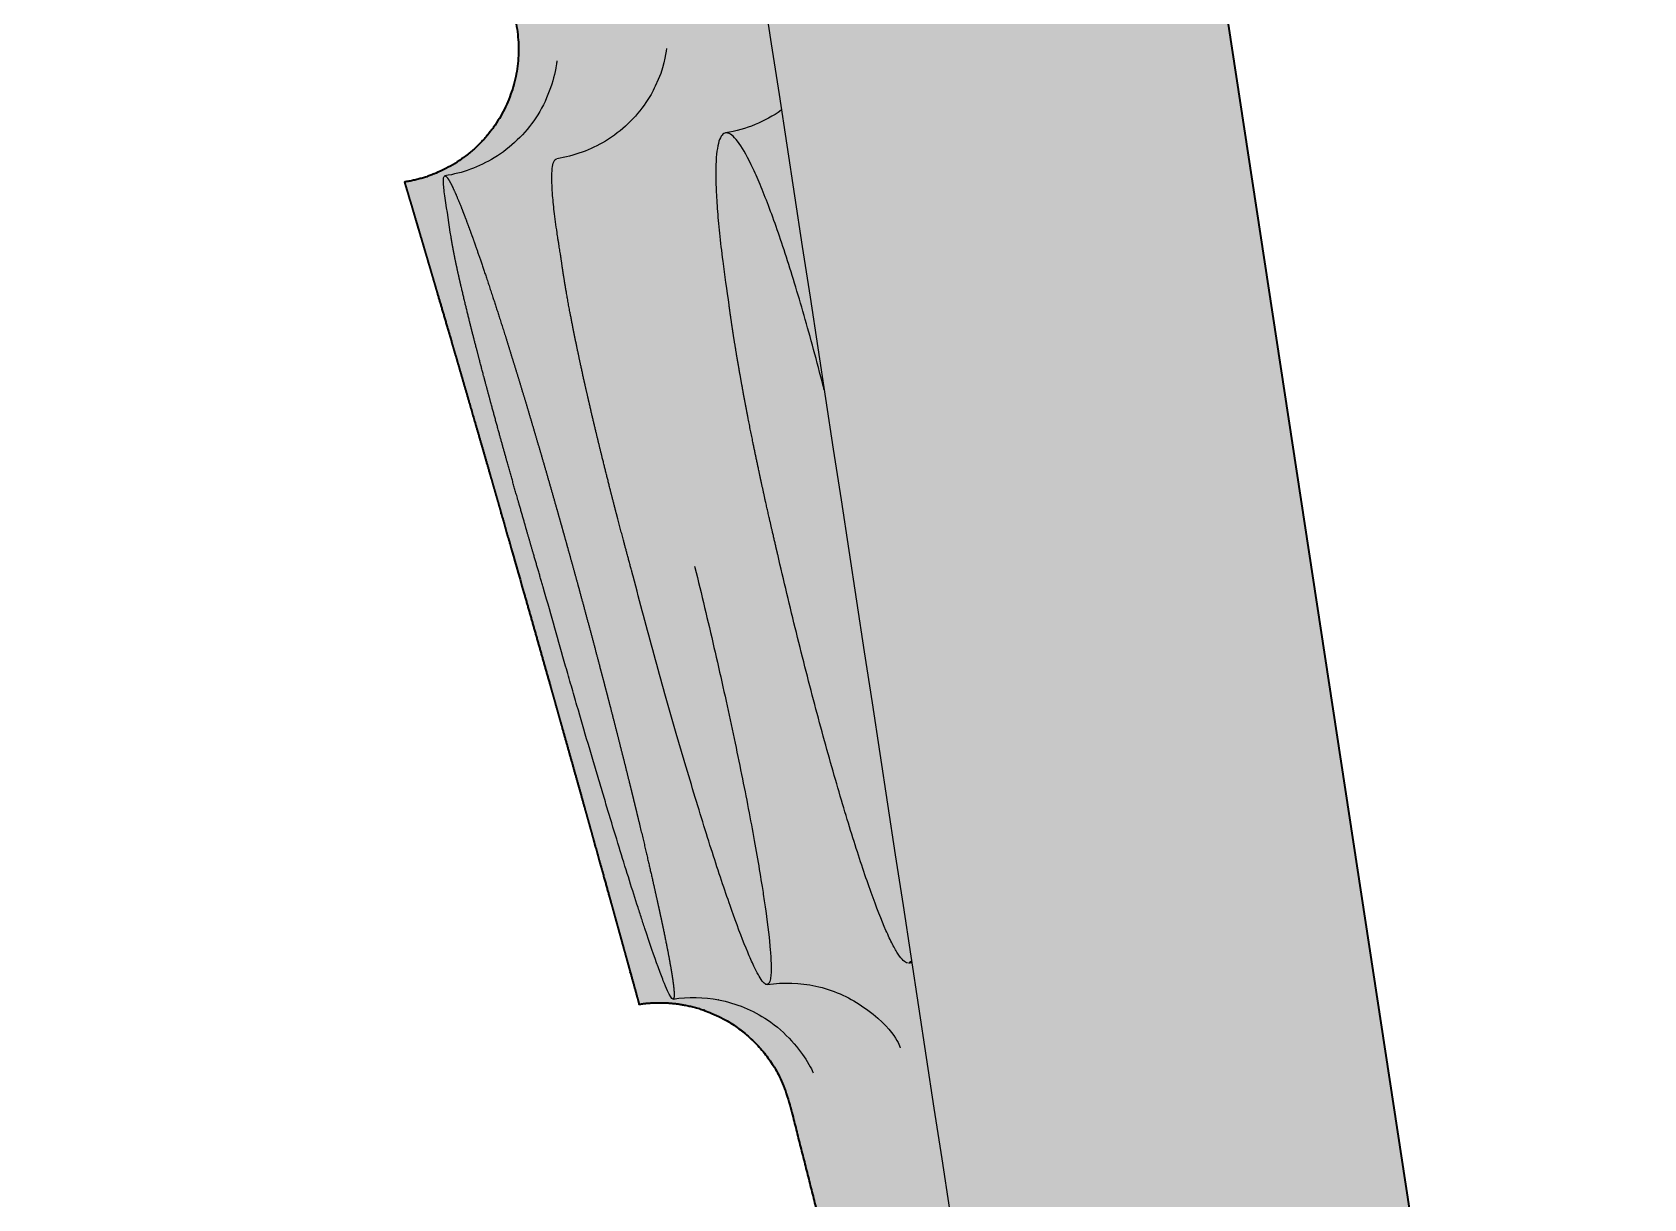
# Model space of a CAD drawing. Header units: millimetres. Extents: x 0 to 2526, y -1017 to 790.
# Drawn here: x 1855.7 to 1933.6, y 683.5 to 739.9 of the extents above; entities that cross this region are included whole.
import ezdxf

# ---------------------------------------------------------------- set-up
doc = ezdxf.new("R2010")
doc.units = ezdxf.units.MM
doc.layers.add('Blocks', color=7, linetype='Continuous')
doc.layers.add('Blocks$Fill', color=7, linetype='Continuous', true_color=0xffffff)
doc.layers.add('Blocks$Inner', color=7, linetype='Continuous', lineweight=25, true_color=0x007f00)
doc.layers.add('Blocks$Outline', color=7, linetype='Continuous', lineweight=35, true_color=0xff3f3f)

# ---------------------------------------------------------------- blocks, each defined once
blk = doc.blocks.new('Balcony Dining Bench w Arm Side')
at = {"layer": 'Blocks$Fill'}
h = blk.add_hatch(color=256, dxfattribs=at)
h.paths.add_polyline_path([(283.673, 430.16), (625.698, 440.863), (646.796, 8.277), (646.963, 5.416), (647.02, 4.816), (647.088, 4.261), (647.127, 3.999), (647.17, 3.747), (647.217, 3.506), (647.268, 3.274), (647.325, 3.052), (647.355, 2.945), (647.387, 2.84), (647.42, 2.738), (647.454, 2.637), (647.49, 2.539), (647.527, 2.444), (647.566, 2.351), (647.607, 2.26), (647.649, 2.171), (647.693, 2.084), (647.739, 1.999), (647.786, 1.917), (647.836, 1.837), (647.887, 1.759), (647.94, 1.683), (647.995, 1.609), (648.052, 1.537), (648.111, 1.467), (648.173, 1.399), (648.236, 1.333), (648.301, 1.269), (648.369, 1.207), (648.439, 1.147), (648.511, 1.089), (648.586, 1.032), (648.663, 0.978), (648.743, 0.925), (648.825, 0.874), (648.909, 0.825), (648.996, 0.777), (649.086, 0.731), (649.178, 0.687), (649.272, 0.645), (649.37, 0.604), (649.469, 0.565), (649.571, 0.527), (649.676, 0.491), (649.782, 0.457), (649.891, 0.424), (650.003, 0.392), (650.232, 0.333), (650.469, 0.28), (650.715, 0.233), (650.968, 0.19), (651.229, 0.152), (651.497, 0.119), (651.772, 0.091), (652.341, 0.047), (652.933, 0.018), (653.547, 0.003), (654.178, 0), (655.486, 0.024), (658.205, 0.139), (660.922, 0.289), (662.225, 0.393), (662.854, 0.457), (663.463, 0.532), (664.05, 0.618), (664.612, 0.717), (664.882, 0.772), (665.146, 0.831), (665.402, 0.894), (665.65, 0.961), (665.89, 1.032), (666.121, 1.108), (666.343, 1.189), (666.451, 1.231), (666.556, 1.275), (666.659, 1.319), (666.759, 1.366), (666.857, 1.413), (666.953, 1.462), (667.045, 1.512), (667.135, 1.563), (667.223, 1.616), (667.308, 1.67), (667.39, 1.726), (667.469, 1.783), (667.545, 1.842), (667.619, 1.902), (667.691, 1.964), (667.76, 2.027), (667.826, 2.092), (667.89, 2.159), (667.951, 2.228), (668.01, 2.298), (668.067, 2.369), (668.121, 2.443), (668.173, 2.518), (668.223, 2.595), (668.27, 2.674), (668.316, 2.755), (668.359, 2.838), (668.4, 2.923), (668.44, 3.009), (668.477, 3.098), (668.512, 3.188), (668.546, 3.281), (668.577, 3.375), (668.607, 3.472), (668.635, 3.571), (668.661, 3.672), (668.686, 3.775), (668.709, 3.88), (668.73, 3.987), (668.749, 4.097), (668.784, 4.323), (668.813, 4.559), (668.836, 4.804), (668.855, 5.058), (668.868, 5.323), (668.881, 5.883), (668.879, 6.485), (668.768, 9.349), (647.931, 436.556), (648.077, 436.564), (649.429, 436.63), (649.421, 436.796), (648.665, 452.287), (648.641, 452.659), (648.605, 453.029), (648.556, 453.398), (648.496, 453.766), (648.424, 454.131), (648.341, 454.493), (648.245, 454.853), (648.139, 455.209), (648.02, 455.562), (647.891, 455.911), (647.75, 456.255), (647.598, 456.595), (647.435, 456.93), (647.261, 457.259), (647.076, 457.582), (646.882, 457.9), (646.677, 458.21), (646.462, 458.514), (646.238, 458.81), (646.004, 459.1), (645.761, 459.382), (645.509, 459.655), (645.248, 459.921), (644.979, 460.178), (644.701, 460.426), (644.416, 460.665), (644.122, 460.894), (643.822, 461.114), (643.515, 461.324), (643.201, 461.524), (642.881, 461.713), (642.556, 461.893), (642.224, 462.061), (641.887, 462.219), (641.545, 462.366), (641.198, 462.502), (640.847, 462.627), (640.492, 462.739), (640.134, 462.841), (639.773, 462.93), (639.409, 463.008), (639.043, 463.074), (638.676, 463.129), (638.306, 463.171), (637.944, 463.2), (637.563, 463.219), (637.182, 463.226), (636.997, 463.225), (636.819, 463.221), (603.841, 462.19), (537.886, 460.126), (537.791, 460.123), (535.946, 478.027), (519.825, 634.444), (519.83, 634.441), (519.832, 634.44), (519.834, 634.439), (519.835, 634.438), (519.836, 634.438), (519.836, 634.438), (519.837, 634.438), (519.837, 634.437), (519.837, 634.437), (519.838, 634.437), (519.838, 634.437), (519.838, 634.437), (519.838, 634.437), (520.217, 634.363), (520.598, 634.297), (520.98, 634.239), (521.363, 634.19), (521.363, 634.19), (521.363, 634.19), (521.363, 634.19), (521.363, 634.19), (521.363, 634.19), (521.363, 634.19), (521.364, 634.19), (521.364, 634.19), (521.364, 634.19), (521.364, 634.19), (521.364, 634.19), (521.364, 634.19), (521.364, 634.19), (521.364, 634.19), (521.364, 634.19), (521.364, 634.19), (521.364, 634.19), (521.364, 634.19), (521.297, 634.954), (521.214, 635.717), (521.114, 636.477), (520.996, 637.234), (520.862, 637.989), (520.711, 638.741), (520.543, 639.489), (520.358, 640.233), (520.144, 641.019), (519.911, 641.799), (519.661, 642.574), (519.392, 643.342), (519.104, 644.103), (518.799, 644.858), (518.476, 645.605), (518.136, 646.345), (517.763, 647.106), (517.372, 647.856), (516.963, 648.596), (516.536, 649.326), (516.091, 650.046), (515.629, 650.754), (515.149, 651.451), (514.652, 652.137), (514.128, 652.823), (513.587, 653.496), (513.03, 654.154), (512.456, 654.799), (511.867, 655.429), (511.262, 656.044), (510.641, 656.644), (510.006, 657.228), (509.135, 657.984), (508.239, 658.71), (507.32, 659.405), (506.377, 660.069), (505.793, 660.459), (505.2, 660.836), (504.601, 661.201), (503.994, 661.554), (503.38, 661.894), (502.759, 662.222), (502.131, 662.537), (501.497, 662.84), (500.946, 663.09), (500.391, 663.33), (499.355, 663.749), (498.307, 664.133), (497.661, 664.351), (497.012, 664.556), (496.359, 664.748), (495.702, 664.927), (495.041, 665.094), (494.378, 665.247), (493.711, 665.387), (493.041, 665.515), (492.274, 665.644), (491.503, 665.755), (490.731, 665.85), (489.957, 665.927), (489.181, 665.986), (488.404, 666.028), (487.626, 666.052), (486.847, 666.059), (485.848, 666.043), (425.632, 664.163), (240.501, 658.383), (240.502, 658.37), (240.501, 658.372), (240.5, 658.374), (240.5, 658.375), (240.499, 658.377), (240.541, 657.032), (232.797, 656.779), (222.629, 656.449), (214.877, 656.196), (195.971, 779.841), (195.942, 780.022), (195.887, 780.323), (195.823, 780.624), (195.751, 780.925), (195.67, 781.225), (195.581, 781.525), (195.483, 781.824), (195.376, 782.122), (195.261, 782.418), (195.137, 782.713), (195.004, 783.007), (194.861, 783.297), (194.71, 783.586), (194.55, 783.872), (194.38, 784.154), (194.202, 784.433), (194.015, 784.707), (193.819, 784.977), (193.615, 785.243), (193.402, 785.503), (193.181, 785.758), (192.952, 786.007), (192.794, 786.17), (192.634, 786.33), (192.469, 786.487), (192.301, 786.642), (192.13, 786.793), (191.956, 786.941), (191.778, 787.085), (191.598, 787.227), (191.414, 787.364), (191.227, 787.499), (191.038, 787.63), (190.846, 787.757), (190.552, 787.94), (190.253, 788.115), (189.948, 788.281), (189.638, 788.437), (189.323, 788.585), (189.004, 788.723), (188.681, 788.851), (188.355, 788.969), (188.135, 789.042), (187.914, 789.111), (187.692, 789.176), (187.469, 789.235), (187.245, 789.291), (187.02, 789.341), (186.794, 789.387), (186.568, 789.429), (186.341, 789.466), (186.113, 789.499), (185.886, 789.527), (185.658, 789.55), (185.317, 789.576), (184.975, 789.592), (184.635, 789.598), (184.296, 789.594), (183.958, 789.58), (183.621, 789.556), (183.287, 789.523), (182.955, 789.48), (148.991, 784.302), (146.493, 783.922), (144.163, 783.567), (144.163, 783.567), (144.466, 781.59), (144.466, 781.59), (149.334, 782.331), (156.658, 783.446), (164.478, 752.556), (167.483, 740.688), (167.521, 740.531), (167.555, 740.372), (167.584, 740.214), (167.61, 740.054), (167.632, 739.894), (167.65, 739.734), (167.664, 739.573), (167.674, 739.412), (167.68, 739.251), (167.682, 739.09), (167.68, 738.928), (167.674, 738.767), (167.664, 738.606), (167.649, 738.444), (167.631, 738.284), (167.609, 738.123), (167.58, 737.948), (167.547, 737.774), (167.508, 737.601), (167.466, 737.429), (167.418, 737.259), (167.366, 737.09), (167.309, 736.923), (167.248, 736.757), (167.182, 736.593), (167.112, 736.431), (167.038, 736.271), (166.959, 736.113), (166.875, 735.956), (166.788, 735.802), (166.696, 735.651), (166.6, 735.501), (166.5, 735.355), (166.396, 735.211), (166.288, 735.07), (166.177, 734.933), (166.062, 734.798), (165.943, 734.667), (165.821, 734.54), (165.696, 734.415), (165.567, 734.294), (165.435, 734.177), (165.3, 734.063), (165.162, 733.953), (165.02, 733.846), (164.876, 733.744), (164.729, 733.645), (164.578, 733.55), (164.439, 733.467), (164.298, 733.388), (164.155, 733.312), (164.01, 733.24), (163.864, 733.171), (163.716, 733.107), (163.567, 733.046), (163.416, 732.988), (163.264, 732.935), (163.11, 732.885), (162.956, 732.839), (162.8, 732.797), (162.643, 732.758), (162.485, 732.724), (162.326, 732.694), (162.166, 732.667), (162.193, 732.576), (167.941, 712.812), (173.511, 692.927), (173.661, 692.948), (173.811, 692.966), (173.961, 692.98), (174.111, 692.99), (174.261, 692.997), (174.411, 693.001), (174.56, 693.001), (174.71, 692.998), (174.859, 692.991), (175.008, 692.981), (175.157, 692.968), (175.305, 692.951), (175.453, 692.931), (175.6, 692.907), (175.746, 692.88), (175.892, 692.85), (176.037, 692.816), (176.182, 692.779), (176.325, 692.739), (176.468, 692.695), (176.609, 692.648), (176.75, 692.598), (176.89, 692.545), (177.028, 692.488), (177.165, 692.428), (177.301, 692.365), (177.436, 692.298), (177.569, 692.229), (177.701, 692.156), (177.832, 692.08), (177.96, 692.001), (178.088, 691.919), (178.216, 691.831), (178.343, 691.741), (178.467, 691.648), (178.588, 691.551), (178.707, 691.452), (178.824, 691.351), (178.938, 691.246), (179.05, 691.139), (179.159, 691.029), (179.266, 690.917), (179.37, 690.802), (179.471, 690.684), (179.569, 690.564), (179.665, 690.442), (179.757, 690.318), (179.847, 690.191), (179.93, 690.068), (180.01, 689.943), (180.087, 689.816), (180.161, 689.688), (180.232, 689.558), (180.3, 689.426), (180.366, 689.293), (180.428, 689.158), (180.436, 689.138), (180.468, 689.059), (180.52, 688.918), (180.745, 688.258), (180.795, 688.104), (180.797, 688.096), (185.103, 671.086), (195.836, 628.689), (195.874, 628.531), (195.908, 628.373), (195.938, 628.214), (195.963, 628.055), (195.985, 627.895), (196.003, 627.735), (196.017, 627.574), (196.027, 627.413), (196.033, 627.252), (196.035, 627.091), (196.033, 626.93), (196.027, 626.768), (196.017, 626.607), (196.002, 626.446), (195.984, 626.285), (195.962, 626.125), (195.933, 625.95), (195.9, 625.776), (195.861, 625.603), (195.819, 625.431), (195.771, 625.261), (195.719, 625.092), (195.662, 624.924), (195.601, 624.759), (195.535, 624.595), (195.465, 624.433), (195.391, 624.272), (195.312, 624.114), (195.228, 623.958), (195.141, 623.804), (195.049, 623.652), (194.953, 623.503), (194.853, 623.356), (194.749, 623.213), (194.641, 623.072), (194.53, 622.934), (194.415, 622.8), (194.296, 622.669), (194.174, 622.541), (194.049, 622.417), (193.92, 622.296), (193.788, 622.178), (193.653, 622.065), (193.515, 621.955), (193.373, 621.848), (193.229, 621.745), (193.082, 621.647), (192.931, 621.552), (192.792, 621.469), (192.651, 621.39), (192.508, 621.314), (192.364, 621.242), (192.217, 621.173), (192.069, 621.108), (191.92, 621.047), (191.769, 620.99), (191.617, 620.936), (191.463, 620.886), (191.309, 620.841), (191.153, 620.798), (190.996, 620.76), (190.838, 620.726), (190.679, 620.695), (190.519, 620.669), (190.519, 620.669), (190.519, 620.669), (196.25, 600.807), (200.581, 585.495), (200.752, 584.887), (201.864, 580.928), (202.007, 580.949), (202.15, 580.966), (202.293, 580.98), (202.436, 580.99), (202.58, 580.998), (202.723, 581.002), (202.866, 581.003), (203.008, 581.001), (203.151, 580.996), (203.293, 580.988), (203.435, 580.977), (203.577, 580.962), (203.718, 580.945), (203.859, 580.924), (203.999, 580.901), (204.139, 580.874), (210.383, 540.037), (205.581, 538.547), (204.879, 538.326), (204.62, 538.239), (204.168, 538.075), (203.974, 537.998), (203.801, 537.924), (203.723, 537.889), (203.65, 537.854), (203.582, 537.82), (203.52, 537.787), (203.463, 537.755), (203.411, 537.724), (203.387, 537.708), (203.365, 537.693), (203.344, 537.679), (203.324, 537.664), (203.306, 537.65), (203.289, 537.637), (203.281, 537.63), (203.273, 537.623), (203.265, 537.616), (203.258, 537.609), (203.257, 537.607), (203.255, 537.606), (203.254, 537.604), (203.252, 537.602), (203.251, 537.6), (203.249, 537.599), (203.248, 537.597), (203.247, 537.595), (203.246, 537.593), (203.244, 537.591), (203.243, 537.589), (203.242, 537.586), (203.241, 537.584), (203.24, 537.582), (203.239, 537.58), (203.238, 537.578), (203.237, 537.575), (203.237, 537.573), (203.236, 537.57), (203.235, 537.568), (203.234, 537.566), (203.234, 537.563), (203.233, 537.561), (203.232, 537.558), (203.231, 537.553), (203.23, 537.547), (203.229, 537.542), (203.229, 537.536), (203.228, 537.53), (203.228, 537.524), (203.228, 537.518), (203.228, 537.512), (203.228, 537.505), (203.228, 537.499), (203.228, 537.492), (203.229, 537.486), (203.23, 537.472), (203.231, 537.458), (203.234, 537.443), (203.236, 537.429), (203.239, 537.413), (203.242, 537.398), (203.25, 537.366), (203.259, 537.333), (203.268, 537.3), (203.29, 537.232), (203.314, 537.163), (203.47, 536.719), (203.855, 535.63), (203.877, 535.661), (203.888, 535.675), (203.898, 535.688), (203.908, 535.7), (203.918, 535.711), (203.927, 535.721), (203.937, 535.731), (203.946, 535.74), (203.955, 535.749), (203.964, 535.757), (203.973, 535.765), (203.983, 535.773), (203.992, 535.78), (204.012, 535.795), (204.035, 535.811), (204.058, 535.827), (204.084, 535.843), (204.111, 535.86), (204.169, 535.894), (204.234, 535.928), (204.304, 535.964), (204.381, 536), (204.552, 536.077), (204.748, 536.156), (204.968, 536.24), (205.481, 536.418), (206.41, 536.707), (208.411, 537.252), (210.601, 537.789), (210.723, 537.816), (220.741, 472.297), (221.412, 467.494), (222.06, 461.639), (222.523, 455.759), (222.802, 449.863), (222.895, 443.959), (222.802, 438.057), (222.523, 432.164), (222.06, 426.291), (221.413, 420.444), (169.629, 11.037), (169.661, 11.033), (169.364, 8.547), (169.313, 8.009), (169.275, 7.502), (169.251, 7.026), (169.245, 6.798), (169.243, 6.577), (169.247, 6.295), (169.259, 6.025), (169.268, 5.894), (169.279, 5.766), (169.293, 5.641), (169.308, 5.518), (169.327, 5.398), (169.347, 5.281), (169.37, 5.166), (169.396, 5.054), (169.424, 4.944), (169.455, 4.837), (169.488, 4.732), (169.524, 4.63), (169.564, 4.53), (169.605, 4.432), (169.65, 4.336), (169.698, 4.243), (169.723, 4.197), (169.749, 4.152), (169.776, 4.107), (169.803, 4.062), (169.831, 4.019), (169.86, 3.975), (169.89, 3.932), (169.92, 3.89), (169.952, 3.848), (169.984, 3.807), (170.017, 3.766), (170.051, 3.726), (170.085, 3.686), (170.121, 3.646), (170.157, 3.607), (170.195, 3.569), (170.272, 3.493), (170.353, 3.419), (170.437, 3.347), (170.525, 3.276), (170.605, 3.215), (170.688, 3.156), (170.774, 3.098), (170.863, 3.041), (170.954, 2.985), (171.048, 2.93), (171.145, 2.876), (171.244, 2.824), (171.345, 2.772), (171.449, 2.722), (171.665, 2.624), (171.889, 2.531), (172.123, 2.441), (172.365, 2.355), (172.615, 2.272), (172.874, 2.193), (173.139, 2.118), (173.692, 1.975), (174.27, 1.844), (174.872, 1.722), (175.493, 1.61), (176.785, 1.405), (179.482, 1.046), (182.184, 0.721), (183.486, 0.596), (184.116, 0.55), (184.728, 0.518), (185.321, 0.501), (185.892, 0.501), (186.168, 0.508), (186.438, 0.52), (186.701, 0.537), (186.957, 0.56), (187.206, 0.589), (187.447, 0.623), (187.679, 0.664), (187.793, 0.687), (187.904, 0.711), (188.013, 0.738), (188.12, 0.765), (188.225, 0.795), (188.327, 0.826), (188.427, 0.859), (188.525, 0.894), (188.62, 0.931), (188.713, 0.97), (188.803, 1.011), (188.891, 1.053), (188.977, 1.098), (189.06, 1.144), (189.141, 1.193), (189.22, 1.243), (189.297, 1.296), (189.371, 1.35), (189.443, 1.407), (189.514, 1.466), (189.582, 1.527), (189.648, 1.589), (189.712, 1.655), (189.775, 1.722), (189.836, 1.791), (189.894, 1.863), (189.952, 1.937), (190.007, 2.013), (190.061, 2.091), (190.113, 2.172), (190.163, 2.255), (190.212, 2.341), (190.26, 2.428), (190.306, 2.518), (190.351, 2.611), (190.394, 2.705), (190.436, 2.803), (190.477, 2.902), (190.517, 3.004), (190.555, 3.109), (190.629, 3.326), (190.698, 3.553), (190.764, 3.79), (190.826, 4.037), (190.885, 4.295), (190.996, 4.844), (191.098, 5.437), (191.487, 8.277), (191.456, 8.281), (243.239, 417.684), (243.872, 423.295), (244.354, 428.93), (253.689, 429.222), (253.849, 424.13), (253.853, 423.98), (253.903, 422.402), (253.907, 422.257), (253.911, 422.13), (253.922, 421.78), (253.922, 421.78), (253.95, 421.481), (254.017, 421.173), (254.126, 420.866), (254.28, 420.569), (254.475, 420.289), (254.709, 420.037), (254.976, 419.819), (255.267, 419.641), (255.574, 419.507), (255.887, 419.416), (256.198, 419.369), (256.499, 419.36), (258.581, 419.425), (281.485, 420.141), (281.524, 420.143), (281.61, 420.148), (281.654, 420.152), (281.698, 420.157), (281.742, 420.163), (281.785, 420.169), (281.864, 420.182), (281.943, 420.198), (282.021, 420.217), (282.098, 420.238), (282.174, 420.261), (282.25, 420.287), (282.325, 420.315), (282.399, 420.346), (282.458, 420.372), (282.516, 420.4), (282.573, 420.429), (282.629, 420.459), (282.684, 420.491), (282.739, 420.524), (282.792, 420.559), (282.845, 420.595), (282.896, 420.632), (282.947, 420.671), (282.997, 420.711), (283.045, 420.752), (283.093, 420.794), (283.139, 420.838), (283.185, 420.883), (283.229, 420.929), (283.272, 420.976), (283.314, 421.024), (283.354, 421.073), (283.394, 421.123), (283.432, 421.174), (283.468, 421.226), (283.504, 421.279), (283.538, 421.333), (283.57, 421.388), (283.602, 421.443), (283.631, 421.5), (283.66, 421.557), (283.687, 421.615), (283.712, 421.674), (283.736, 421.733), (283.759, 421.793), (283.785, 421.869), (283.808, 421.946), (283.829, 422.023), (283.848, 422.101), (283.864, 422.179), (283.877, 422.258), (283.888, 422.338), (283.897, 422.417), (283.9, 422.46), (283.902, 422.508), (283.905, 422.605), (283.905, 422.718), (283.9, 422.875), (283.827, 425.236), (283.729, 428.367)], flags=0)
h.paths.add_polyline_path([(527.771, 459.809), (438.954, 457.03), (425.213, 456.6), (405.976, 455.998), (249.333, 451.096), (244.778, 450.954), (244.552, 455.943), (244.207, 460.923), (243.744, 465.889), (243.164, 470.837), (242.488, 475.622), (216.4, 646.241), (233.124, 646.784), (486.111, 655.051), (486.631, 655.062), (487.152, 655.062), (487.672, 655.05), (488.192, 655.025), (488.711, 654.989), (489.229, 654.942), (489.746, 654.883), (490.262, 654.812), (490.776, 654.729), (491.288, 654.635), (491.797, 654.53), (492.304, 654.413), (492.809, 654.285), (493.31, 654.145), (493.808, 653.994), (494.303, 653.832), (494.83, 653.645), (495.353, 653.445), (495.871, 653.232), (496.384, 653.007), (496.891, 652.77), (497.392, 652.521), (497.887, 652.259), (498.375, 651.986), (498.857, 651.701), (499.331, 651.404), (499.798, 651.096), (500.258, 650.777), (500.71, 650.447), (501.153, 650.106), (501.588, 649.755), (502.014, 649.393), (502.431, 649.02), (502.839, 648.638), (503.237, 648.245), (503.626, 647.844), (504.005, 647.432), (504.373, 647.012), (504.732, 646.583), (505.079, 646.146), (505.416, 645.7), (505.743, 645.247), (506.058, 644.786), (506.362, 644.317), (506.654, 643.841), (506.935, 643.358), (507.203, 642.869), (507.46, 642.373), (507.687, 641.906), (507.904, 641.435), (508.11, 640.959), (508.305, 640.478), (508.49, 639.993), (508.663, 639.504), (508.825, 639.012), (508.976, 638.516), (509.115, 638.016), (509.244, 637.514), (509.361, 637.009), (509.466, 636.501), (509.56, 635.992), (509.642, 635.48), (509.713, 634.967), (509.772, 634.452), (525.999, 477.002), (526.996, 467.321)], flags=0)
at = {"layer": 'Blocks$Inner'}
for points, degree in [([(172.788, 785.904), (188.773, 681.368), (204.757, 576.832), (220.741, 472.297)], 3), ([(214.877, 656.196), (205.424, 718.019), (195.971, 779.841)], 2), ([(167.483, 740.688), (167.695, 739.85), (167.738, 738.978), (167.609, 738.123)], 3), ([(174.831, 739.127), (174.801, 738.823), (174.728, 738.19), (174.295, 737.294)], 3), ([(167.609, 738.123), (167.468, 737.186), (167.124, 736.291), (166.6, 735.501)], 3), ([(180.383, 736.134), (179.608, 735.587), (178.691, 735.198), (177.697, 735.046)], 3), ([(166.6, 735.501), (166.076, 734.711), (165.386, 734.045), (164.578, 733.55)], 3), ([(177.753, 735.048), (177.727, 735.05), (177.686, 735.045), (177.662, 735.037)], 3), ([(164.578, 733.55), (163.841, 733.098), (163.021, 732.798), (162.166, 732.667)], 3), ([(164.419, 730.016), (164.324, 730.641), (164.228, 731.265), (164.132, 731.89)], 3), ([(186.539, 694.922), (186.592, 694.93), (186.644, 694.938), (186.697, 694.944)], 3), ([(186.652, 694.989), (186.626, 694.96), (186.598, 694.94), (186.567, 694.93)], 3), ([(179.714, 693.877), (180.496, 693.997), (181.291, 693.97), (182.057, 693.803)], 3), ([(173.511, 692.927), (175.107, 693.171), (176.739, 692.813), (178.088, 691.919)], 3), ([(175.156, 693.179), (175.894, 693.292), (176.645, 693.276), (177.375, 693.134)], 3), ([(177.375, 693.134), (177.369, 693.135), (177.363, 693.136), (177.356, 693.137)], 3), ([(180.797, 688.096), (182.233, 682.424), (183.668, 676.754), (185.103, 671.086)], 3)]:
    blk.add_open_spline(points, degree=degree, dxfattribs=at)
for points, knots in [([(169.536, 738.52), (169.528, 738.452), (169.518, 738.381), (169.507, 738.306), (169.393, 737.565), (169.056, 736.579), (168.515, 735.767), (168.001, 734.996), (167.316, 734.333), (166.51, 733.841), (165.778, 733.393), (164.964, 733.096), (164.116, 732.966)], [86.019618, 86.019618, 86.019618, 86.019618, 86.332958, 86.332958, 86.332958, 89.462512, 89.462512, 89.462512, 92.338298, 92.338298, 92.338298, 94.94619, 94.94619, 94.94619, 94.94619]), ([(174.295, 737.294), (174.17, 737.035), (174.02, 736.771), (173.845, 736.514), (173.353, 735.786), (172.681, 735.133), (171.882, 734.649), (171.165, 734.214), (170.367, 733.923), (169.533, 733.796)], [85.113066, 85.113066, 85.113066, 85.113066, 86.147026, 86.147026, 86.147026, 89.068956, 89.068956, 89.068956, 91.683892, 91.683892, 91.683892, 91.683892]), ([(177.662, 735.037), (177.594, 735.016), (177.534, 734.963), (177.429, 734.794), (177.384, 734.679), (177.274, 734.244), (177.232, 733.834), (177.217, 733.036), (177.221, 732.741), (177.244, 732.1), (177.264, 731.755), (177.319, 731.012), (177.355, 730.615), (177.442, 729.768), (177.494, 729.317), (177.64, 728.172), (177.74, 727.46), (177.855, 726.71)], [65.687079, 65.687079, 65.687079, 65.687079, 67.681548, 67.681548, 69.676016, 69.676016, 73.664953, 73.664953, 75.659422, 75.659422, 77.65389, 77.65389, 79.648359, 79.648359, 81.642827, 81.642827, 84.499367, 84.499367, 84.499367, 84.499367]), ([(182.464, 722.627), (182.448, 722.688), (182.433, 722.748), (182.263, 723.408), (182.108, 723.998), (181.798, 725.139), (181.644, 725.691), (181.338, 726.758), (181.185, 727.275), (180.882, 728.271), (180.73, 728.753), (180.281, 730.131), (179.993, 730.948), (179.582, 732.021), (179.448, 732.353), (179.187, 732.968), (179.06, 733.249), (178.696, 733.997), (178.474, 734.377), (178.176, 734.767), (178.083, 734.867), (177.907, 735.004), (177.827, 735.041), (177.753, 735.048)], [40.549601, 40.549601, 40.549601, 40.549601, 40.75069, 40.75069, 42.745389, 42.745389, 44.740089, 44.740089, 46.734788, 46.734788, 48.729487, 48.729487, 52.718885, 52.718885, 54.713584, 54.713584, 56.708283, 56.708283, 60.697681, 60.697681, 62.69238, 62.69238, 64.687079, 64.687079, 64.687079, 64.687079]), ([(169.589, 729.925), (169.574, 730.024), (169.56, 730.121), (169.492, 730.585), (169.447, 730.927), (169.373, 731.56), (169.344, 731.852), (169.285, 732.637), (169.282, 733.038), (169.33, 733.458), (169.354, 733.568), (169.421, 733.727), (169.464, 733.774), (169.514, 733.791)], [-11.178961, -11.178961, -11.178961, -11.178961, -10.660005, -10.660005, -8.658793, -8.658793, -6.65758, -6.65758, -2.655155, -2.655155, -0.653942, -0.653942, 1.34727, 1.34727, 1.34727, 1.34727]), ([(164.132, 731.89), (164.087, 732.184), (164.06, 732.418), (164.045, 732.718), (164.048, 732.813), (164.07, 732.928), (164.087, 732.957), (164.11, 732.964)], [-7.346012, -7.346012, -7.346012, -7.346012, -4.528453, -4.528453, -2.506177, -2.506177, -0.826531, -0.826531, -0.826531, -0.826531]), ([(186.492, 694.922), (186.368, 694.938), (186.218, 695.079), (185.959, 695.472), (185.866, 695.633), (185.668, 696.019), (185.562, 696.244), (185.231, 697), (184.991, 697.614), (184.604, 698.692), (184.47, 699.08), (184.193, 699.908), (184.051, 700.344), (183.619, 701.712), (183.319, 702.707), (182.855, 704.319), (182.697, 704.879), (182.382, 706.019), (182.224, 706.601), (181.751, 708.38), (181.434, 709.614), (180.808, 712.145), (180.507, 713.409), (180.217, 714.675)], [-64.686537, -64.686537, -64.686537, -64.686537, -60.6976, -60.6976, -58.703131, -58.703131, -56.708663, -56.708663, -52.719726, -52.719726, -50.725257, -50.725257, -48.730789, -48.730789, -44.741852, -44.741852, -42.747383, -42.747383, -40.752915, -40.752915, -36.763978, -36.763978, -32.842994, -32.842994, -32.842994, -32.842994]), ([(176.211, 714.029), (176.53, 712.738), (176.838, 711.452), (177.281, 709.538), (177.426, 708.899), (177.704, 707.652), (177.838, 707.04), (178.095, 705.842), (178.218, 705.255), (178.454, 704.105), (178.568, 703.541), (178.89, 701.895), (179.078, 700.881), (179.319, 699.489), (179.392, 699.046), (179.48, 698.494), (179.5, 698.365), (179.519, 698.239)], [-29.512383, -29.512383, -29.512383, -29.512383, -25.5096, -25.5096, -23.508208, -23.508208, -21.506817, -21.506817, -19.505425, -19.505425, -17.504034, -17.504034, -13.501251, -13.501251, -11.499859, -11.499859, -10.878923, -10.878923, -10.878923, -10.878923]), ([(179.686, 693.877), (179.59, 693.891), (179.465, 694.03), (179.235, 694.42), (179.151, 694.581), (178.968, 694.965), (178.868, 695.19), (178.553, 695.945), (178.319, 696.557), (177.933, 697.635), (177.798, 698.023), (177.517, 698.85), (177.372, 699.286), (176.927, 700.652), (176.615, 701.646), (176.125, 703.257), (175.957, 703.817), (175.62, 704.955), (175.451, 705.535), (175.109, 706.719), (174.937, 707.322), (174.592, 708.552), (174.417, 709.18), (173.897, 711.075), (173.557, 712.343), (173.225, 713.613)], [-64.702289, -64.702289, -64.702289, -64.702289, -60.699864, -60.699864, -58.698652, -58.698652, -56.697439, -56.697439, -52.695014, -52.695014, -50.693801, -50.693801, -48.692589, -48.692589, -44.690164, -44.690164, -42.688951, -42.688951, -40.687738, -40.687738, -38.686526, -38.686526, -36.685313, -36.685313, -32.727269, -32.727269, -32.727269, -32.727269]), ([(175.148, 693.178), (175.095, 693.184), (175.008, 693.32), (174.828, 693.709), (174.76, 693.87), (174.607, 694.256), (174.522, 694.481), (174.245, 695.24), (174.033, 695.858), (173.732, 696.767), (173.671, 696.956), (173.543, 697.347), (173.478, 697.551), (173.276, 698.179), (173.137, 698.619), (172.704, 700), (172.396, 701.006), (171.985, 702.365), (171.901, 702.643), (171.733, 703.206), (171.648, 703.491), (171.391, 704.353), (171.218, 704.939), (170.867, 706.135), (170.688, 706.745), (170.418, 707.677), (170.327, 707.991), (170.144, 708.624), (170.052, 708.945), (169.609, 710.491), (169.259, 711.725), (168.912, 712.961)], [-64.713363, -64.713363, -64.713363, -64.713363, -60.668786, -60.668786, -58.646498, -58.646498, -56.62421, -56.62421, -52.579633, -52.579633, -51.568489, -51.568489, -50.557345, -50.557345, -48.535057, -48.535057, -44.49048, -44.49048, -43.479336, -43.479336, -42.468192, -42.468192, -40.445904, -40.445904, -38.423615, -38.423615, -37.412471, -37.412471, -36.401327, -36.401327, -32.533849, -32.533849, -32.533849, -32.533849]), ([(179.519, 698.239), (179.562, 697.957), (179.602, 697.688), (179.741, 696.694), (179.814, 696.064), (179.877, 695.286), (179.891, 695.053), (179.901, 694.65), (179.899, 694.48), (179.867, 694.064), (179.814, 693.911), (179.73, 693.881)], [-10.878923, -10.878923, -10.878923, -10.878923, -9.498468, -9.498468, -5.495684, -5.495684, -3.494293, -3.494293, -1.492901, -1.492901, 2.509882, 2.509882, 2.509882, 2.509882]), ([(182.057, 693.803), (182.868, 693.626), (183.63, 693.289), (184.276, 692.851), (185.939, 691.72), (186.122, 690.849), (186.136, 690.819)], [2.432686, 2.432686, 2.432686, 2.432686, 5.018748, 5.018748, 5.018748, 10.997384, 10.997384, 10.997384, 10.997384]), ([(177.356, 693.137), (178.208, 692.974), (179.018, 692.638), (179.725, 692.167), (180.611, 691.576), (181.309, 690.719), (181.891, 689.74), (181.933, 689.609), (181.927, 689.607)], [2.279085, 2.279085, 2.279085, 2.279085, 4.91901, 4.91901, 4.91901, 8.41602, 8.41602, 11.099617, 11.099617, 11.099617, 11.099617]), ([(178.088, 691.919), (178.779, 691.46), (179.376, 690.874), (180.072, 689.865), (180.266, 689.52), (180.515, 688.963), (180.782, 688.152), (180.797, 688.096)], [113.977052, 113.977052, 113.977052, 113.977052, 116.781398, 116.781398, 118.117884, 118.117884, 118.840455, 118.840455, 118.840455, 118.840455])]:
    blk.add_open_spline(points, degree=3, knots=knots, dxfattribs=at)
for points, weights in [([(162.166, 732.667), (162.166, 732.667), (162.175, 732.636), (162.193, 732.576)], [1, 0.99999999922, 0.99999999844, 0.99999999766]), ([(164.125, 732.966), (164.157, 732.963), (164.197, 732.929), (164.246, 732.862)], [1, 1.00000005186, 1.00000010369, 1.00000015548]), ([(164.246, 732.862), (164.296, 732.795), (164.354, 732.696), (164.421, 732.567)], [1.00000015548, 1.00000015521, 1.00000015491, 1.00000015459]), ([(162.193, 732.576), (162.212, 732.513), (162.24, 732.418), (162.277, 732.292)], [0.99999999766, 0.999999997661, 0.999999997663, 0.999999997665]), ([(162.277, 732.292), (162.352, 732.041), (162.463, 731.667), (162.61, 731.171)], [0.999999997665, 0.999999997668, 0.999999997674, 0.999999997681]), ([(164.421, 732.567), (164.554, 732.308), (164.721, 731.926), (164.92, 731.423)], [1.00000015459, 1.00000015394, 1.00000015319, 1.00000015236]), ([(162.61, 731.171), (162.683, 730.922), (162.766, 730.642), (162.857, 730.336)], [0.999999997681, 0.999999997685, 0.999999997689, 0.999999997694]), ([(164.92, 731.423), (165.02, 731.171), (165.128, 730.887), (165.243, 730.577)], [1.00000015236, 1.00000015194, 1.0000001515, 1.00000015104]), ([(162.857, 730.336), (162.948, 730.029), (163.046, 729.696), (163.152, 729.338)], [0.999999997694, 0.999999997698, 0.999999997703, 0.999999997708]), ([(165.243, 730.577), (165.358, 730.267), (165.479, 729.931), (165.606, 729.57)], [1.00000015104, 1.00000015059, 1.00000015012, 1.00000014964]), ([(165.606, 729.57), (165.86, 728.847), (166.139, 728.02), (166.443, 727.091)], [1.00000014964, 1.00000014868, 1.00000014767, 1.00000014661]), ([(163.152, 729.338), (163.257, 728.979), (163.371, 728.595), (163.491, 728.185)], [0.999999997708, 0.999999997714, 0.999999997719, 0.999999997725]), ([(163.491, 728.185), (163.612, 727.774), (163.741, 727.337), (163.876, 726.875)], [0.999999997725, 0.999999997731, 0.999999997737, 0.999999997744]), ([(163.876, 726.875), (164.147, 725.951), (164.44, 724.949), (164.753, 723.877)], [0.999999997744, 0.999999997757, 0.99999999777, 0.999999997785]), ([(166.443, 727.091), (166.747, 726.161), (167.067, 725.153), (167.399, 724.077)], [1.00000014661, 1.00000014555, 1.00000014448, 1.00000014341]), ([(178.036, 725.528), (177.974, 725.934), (177.916, 726.329), (177.864, 726.711)], [1.00000018868, 1.0000001887, 1.0000001887, 1.00000018868]), ([(167.399, 724.077), (167.566, 723.538), (167.736, 722.981), (167.91, 722.406)], [1.00000014341, 1.00000014288, 1.00000014234, 1.0000001418]), ([(164.753, 723.877), (164.909, 723.34), (165.071, 722.785), (165.237, 722.212)], [0.999999997785, 0.999999997792, 0.9999999978, 0.999999997807]), ([(165.237, 722.212), (165.404, 721.638), (165.575, 721.045), (165.749, 720.445)], [0.999999997807, 0.999999997815, 0.999999997823, 0.999999997831]), ([(167.91, 722.406), (168.084, 721.83), (168.261, 721.236), (168.439, 720.633)], [1.0000001418, 1.00000014126, 1.00000014072, 1.00000014019]), ([(165.749, 720.445), (166.096, 719.247), (166.452, 718.011), (166.817, 716.742)], [0.999999997831, 0.999999997846, 0.999999997862, 0.999999997878]), ([(168.439, 720.633), (168.795, 719.431), (169.154, 718.19), (169.514, 716.917)], [1.00000014019, 1.00000013913, 1.0000001381, 1.0000001371]), ([(166.817, 716.742), (166.908, 716.424), (167, 716.105), (167.092, 715.783)], [0.999999997878, 0.999999997882, 0.999999997886, 0.99999999789]), ([(169.514, 716.917), (169.605, 716.599), (169.695, 716.278), (169.786, 715.955)], [1.0000001371, 1.00000013685, 1.00000013661, 1.00000013636]), ([(167.092, 715.783), (167.184, 715.461), (167.277, 715.136), (167.37, 714.811)], [0.99999999789, 0.999999997894, 0.999999997898, 0.999999997902]), ([(169.786, 715.955), (169.877, 715.632), (169.968, 715.307), (170.058, 714.981)], [1.00000013636, 1.00000013611, 1.00000013587, 1.00000013563]), ([(170.058, 714.981), (170.223, 714.39), (170.385, 713.801), (170.546, 713.214)], [1.00000013563, 1.00000013519, 1.00000013476, 1.00000013435]), ([(176.197, 714.084), (176.202, 714.065), (176.207, 714.047), (176.211, 714.029)], [1.00000019142, 1.0000001914, 1.00000019139, 1.00000019137]), ([(170.546, 713.214), (170.562, 713.153), (170.579, 713.092), (170.596, 713.03)], [1.00000013435, 1.00000013431, 1.00000013426, 1.00000013422]), ([(167.941, 712.812), (168.304, 711.538), (168.665, 710.267), (169.022, 709.005)], [0.999999997926, 0.999999997942, 0.999999997957, 0.999999997971]), ([(170.596, 713.03), (170.949, 711.735), (171.296, 710.443), (171.632, 709.161)], [1.00000013422, 1.00000013331, 1.00000013246, 1.00000013166]), ([(169.022, 709.005), (169.113, 708.685), (169.203, 708.365), (169.293, 708.047)], [0.999999997971, 0.999999997975, 0.999999997978, 0.999999997982]), ([(171.632, 709.161), (171.717, 708.84), (171.801, 708.52), (171.883, 708.202)], [1.00000013166, 1.00000013146, 1.00000013126, 1.00000013107]), ([(169.293, 708.047), (169.383, 707.73), (169.471, 707.416), (169.559, 707.105)], [0.999999997982, 0.999999997986, 0.999999997989, 0.999999997993]), ([(171.883, 708.202), (171.966, 707.884), (172.047, 707.57), (172.128, 707.258)], [1.00000013107, 1.00000013088, 1.00000013069, 1.0000001305]), ([(169.559, 707.105), (169.734, 706.483), (169.906, 705.873), (170.075, 705.274)], [0.999999997993, 0.999999998, 0.999999998007, 0.999999998013]), ([(172.128, 707.258), (172.288, 706.635), (172.444, 706.024), (172.595, 705.426)], [1.0000001305, 1.00000013014, 1.00000012979, 1.00000012946]), ([(172.595, 705.426), (172.746, 704.827), (172.893, 704.241), (173.035, 703.667)], [1.00000012946, 1.00000012912, 1.00000012881, 1.00000012851]), ([(170.075, 705.274), (170.243, 704.676), (170.407, 704.09), (170.568, 703.515)], [0.999999998013, 0.99999999802, 0.999999998027, 0.999999998033]), ([(170.568, 703.515), (170.649, 703.228), (170.729, 702.944), (170.807, 702.663)], [0.999999998033, 0.999999998036, 0.999999998039, 0.999999998042]), ([(173.035, 703.667), (173.106, 703.38), (173.176, 703.096), (173.244, 702.815)], [1.00000012851, 1.00000012836, 1.00000012822, 1.00000012808]), ([(170.807, 702.663), (170.886, 702.381), (170.964, 702.103), (171.04, 701.831)], [0.999999998042, 0.999999998045, 0.999999998048, 0.999999998051]), ([(173.244, 702.815), (173.313, 702.534), (173.38, 702.256), (173.446, 701.983)], [1.00000012808, 1.00000012793, 1.0000001278, 1.00000012767]), ([(171.04, 701.831), (171.344, 700.741), (171.625, 699.735), (171.881, 698.814)], [0.999999998051, 0.999999998063, 0.999999998074, 0.999999998083]), ([(173.446, 701.983), (173.709, 700.896), (173.944, 699.891), (174.153, 698.974)], [1.00000012767, 1.00000012714, 1.00000012669, 1.00000012632]), ([(171.881, 698.814), (172.009, 698.353), (172.132, 697.913), (172.248, 697.495)], [0.999999998083, 0.999999998088, 0.999999998093, 0.999999998097]), ([(174.153, 698.974), (174.258, 698.515), (174.355, 698.077), (174.446, 697.662)], [1.00000012632, 1.00000012614, 1.00000012597, 1.00000012582]), ([(174.446, 697.662), (174.492, 697.454), (174.536, 697.252), (174.577, 697.057)], [1.00000012582, 1.00000012575, 1.00000012568, 1.00000012561]), ([(172.248, 697.495), (172.306, 697.286), (172.362, 697.083), (172.416, 696.887)], [0.999999998097, 0.999999998099, 0.999999998101, 0.999999998103]), ([(172.416, 696.887), (172.471, 696.691), (172.523, 696.502), (172.573, 696.32)], [0.999999998103, 0.999999998105, 0.999999998107, 0.999999998109]), ([(174.577, 697.057), (174.619, 696.863), (174.658, 696.676), (174.696, 696.496)], [1.00000012561, 1.00000012555, 1.00000012549, 1.00000012544]), ([(172.573, 696.32), (172.775, 695.594), (172.946, 694.976), (173.085, 694.472)], [0.999999998109, 0.999999998117, 0.999999998123, 0.999999998128]), ([(174.696, 696.496), (174.845, 695.775), (174.963, 695.165), (175.048, 694.668)], [1.00000012544, 1.00000012522, 1.00000012509, 1.00000012503]), ([(173.085, 694.472), (173.155, 694.219), (173.217, 693.995), (173.27, 693.802)], [0.999999998128, 0.999999998131, 0.999999998133, 0.999999998135]), ([(175.048, 694.668), (175.074, 694.52), (175.096, 694.381), (175.116, 694.254)], [1.00000012503, 1.00000012502, 1.00000012501, 1.00000012501]), ([(173.27, 693.802), (173.323, 693.61), (173.367, 693.45), (173.402, 693.322)], [0.999999998135, 0.999999998137, 0.999999998138, 0.99999999814]), ([(175.116, 694.254), (175.129, 694.168), (175.141, 694.087), (175.151, 694.011)], [1.00000012501, 1.00000012501, 1.00000012501, 1.00000012502]), ([(175.151, 694.011), (175.177, 693.824), (175.193, 693.668), (175.202, 693.544)], [1.00000012502, 1.00000012503, 1.00000012507, 1.00000012512]), ([(173.402, 693.322), (173.473, 693.064), (173.51, 692.931), (173.511, 692.927)], [0.99999999814, 0.999999998761, 0.999999999381, 1]), ([(175.202, 693.544), (175.217, 693.317), (175.203, 693.195), (175.16, 693.18)], [1.00000012512, 1.00000008334, 1.00000004164, 1])]:
    blk.add_rational_spline(points, weights, degree=3, dxfattribs=at)
for points, weights, knots in [([(168.912, 712.961), (168.897, 713.012), (168.882, 713.063), (168.695, 713.696), (168.524, 714.28), (168.269, 715.158), (168.184, 715.451), (168.016, 716.033), (167.933, 716.322), (167.521, 717.755), (167.206, 718.869), (166.83, 720.221), (166.756, 720.49), (166.61, 721.022), (166.537, 721.286), (166.325, 722.064), (166.19, 722.566), (165.802, 724.02), (165.567, 724.923), (165.305, 725.967), (165.255, 726.171), (165.158, 726.565), (165.111, 726.756), (164.978, 727.313), (164.897, 727.66), (164.751, 728.307), (164.685, 728.608), (164.571, 729.161), (164.522, 729.415), (164.458, 729.775), (164.437, 729.901), (164.419, 730.016)], [1.00000003792, 1.00000003793, 1.00000003795, 1.0000000381, 1.00000003823, 1.00000003844, 1.00000003851, 1.00000003864, 1.00000003871, 1.00000003904, 1.00000003929, 1.00000003959, 1.00000003965, 1.00000003976, 1.00000003982, 1.00000003998, 1.00000004009, 1.00000004039, 1.00000004056, 1.00000004075, 1.00000004078, 1.00000004085, 1.00000004088, 1.00000004097, 1.00000004102, 1.00000004111, 1.00000004115, 1.0000000412, 1.00000004122, 1.00000004124, 1.00000004124, 1.00000004124], [-32.533849, -32.533849, -32.533849, -32.533849, -32.374071, -32.374071, -30.547415, -30.547415, -29.634087, -29.634087, -28.720759, -28.720759, -25.067448, -25.067448, -24.15412, -24.15412, -23.240792, -23.240792, -21.414136, -21.414136, -17.760825, -17.760825, -16.847497, -16.847497, -15.934169, -15.934169, -14.107513, -14.107513, -12.280858, -12.280858, -10.454202, -10.454202, -9.346013, -9.346013, -9.346013, -9.346013]), ([(169.84, 728.288), (169.811, 728.48), (169.784, 728.666), (169.715, 729.167), (169.589, 729.925)], [1.00000025873, 1.00000025874, 1.00000025873, 1.00000025867, 1.00000025833], [-15.133125, -15.133125, -15.133125, -15.133125, -14.125358, -11.178961, -11.178961, -11.178961, -11.178961]), ([(173.225, 713.613), (173.195, 713.722), (173.166, 713.831), (172.977, 714.524), (172.82, 715.111), (172.587, 715.992), (172.509, 716.287), (172.357, 716.871), (172.282, 717.161), (171.914, 718.6), (171.637, 719.718), (171.313, 721.074), (171.25, 721.343), (171.125, 721.878), (171.064, 722.143), (170.887, 722.922), (170.775, 723.424), (170.461, 724.881), (170.279, 725.786), (170.047, 727.039), (169.978, 727.434), (169.89, 727.97), (169.864, 728.131), (169.84, 728.288)], [1.00000024546, 1.0000002456, 1.00000024574, 1.00000024665, 1.0000002474, 1.0000002485, 1.00000024886, 1.00000024957, 1.00000024992, 1.0000002516, 1.00000025283, 1.00000025418, 1.00000025444, 1.00000025495, 1.00000025519, 1.00000025588, 1.0000002563, 1.0000002574, 1.00000025796, 1.00000025848, 1.0000002586, 1.0000002587, 1.00000025872, 1.00000025873], [-32.72587, -32.72587, -32.72587, -32.72587, -32.387586, -32.387586, -30.561363, -30.561363, -29.648252, -29.648252, -28.735141, -28.735141, -25.082695, -25.082695, -24.169584, -24.169584, -23.256472, -23.256472, -21.430249, -21.430249, -17.777804, -17.777804, -15.951581, -15.951581, -15.133125, -15.133125, -15.133125, -15.133125]), ([(180.216, 714.678), (180.181, 714.823), (180.147, 714.967), (179.975, 715.701), (179.839, 716.292), (179.639, 717.179), (179.574, 717.476), (179.445, 718.063), (179.382, 718.355), (179.073, 719.802), (178.846, 720.927), (178.588, 722.292), (178.538, 722.563), (178.441, 723.1), (178.393, 723.366), (178.257, 724.149), (178.173, 724.654), (178.075, 725.272), (178.055, 725.4), (178.036, 725.528)], [1.00000018378, 1.00000018389, 1.00000018399, 1.00000018451, 1.00000018491, 1.00000018547, 1.00000018566, 1.00000018601, 1.00000018617, 1.00000018697, 1.00000018749, 1.00000018799, 1.00000018808, 1.00000018824, 1.00000018831, 1.0000001885, 1.00000018859, 1.00000018866, 1.00000018867, 1.00000018868], [-32.840032, -32.840032, -32.840032, -32.840032, -32.391852, -32.391852, -30.566323, -30.566323, -29.653558, -29.653558, -28.740794, -28.740794, -25.089736, -25.089736, -24.176972, -24.176972, -23.264207, -23.264207, -21.438678, -21.438678, -20.953112, -20.953112, -20.953112, -20.953112])]:
    blk.add_rational_spline(points, weights, degree=3, knots=knots, dxfattribs=at)
at = {"layer": 'Blocks$Outline'}
blk.add_lwpolyline([(214.877, 656.196), (195.971, 779.841)], dxfattribs=at)
for points, weights, knots in [([(156.658, 783.446), (158.849, 774.791), (158.89, 774.631), (158.931, 774.47), (159.099, 773.804), (159.268, 773.137), (159.437, 772.471), (159.775, 771.136), (160.113, 769.802), (160.45, 768.467), (161.741, 763.37), (163.048, 758.205), (164.373, 752.971), (164.409, 752.831), (164.444, 752.693), (164.478, 752.556), (165.478, 748.609), (166.479, 744.653), (167.483, 740.688), (167.695, 739.85), (167.738, 738.978), (167.609, 738.123), (167.468, 737.186), (167.124, 736.291), (166.6, 735.501), (166.076, 734.711), (165.386, 734.045), (164.578, 733.55), (163.841, 733.098), (163.021, 732.798), (162.166, 732.667), (162.166, 732.667), (162.175, 732.636), (162.193, 732.576), (162.212, 732.513), (162.24, 732.418), (162.277, 732.292), (162.352, 732.041), (162.463, 731.667), (162.61, 731.171), (162.683, 730.922), (162.766, 730.642), (162.857, 730.336), (162.948, 730.029), (163.046, 729.696), (163.152, 729.338), (163.257, 728.979), (163.371, 728.595), (163.491, 728.185), (163.612, 727.774), (163.741, 727.337), (163.876, 726.875), (164.147, 725.951), (164.44, 724.949), (164.753, 723.877), (164.909, 723.34), (165.071, 722.785), (165.237, 722.212), (165.404, 721.638), (165.575, 721.045), (165.749, 720.445), (166.096, 719.247), (166.452, 718.011), (166.817, 716.742), (166.908, 716.424), (167, 716.105), (167.092, 715.783), (167.184, 715.461), (167.277, 715.136), (167.37, 714.811), (167.38, 714.775), (167.39, 714.74), (167.941, 712.812)], [1, 1, 1, 1, 1, 1, 1, 1, 1, 1, 1, 1, 1, 1, 1, 1, 1, 1, 1, 1, 1, 1, 1, 1, 1, 1, 1, 1, 1, 1, 1, 0.99999999922, 0.99999999844, 0.99999999766, 0.999999997661, 0.999999997663, 0.999999997665, 0.999999997668, 0.999999997674, 0.999999997681, 0.999999997685, 0.999999997689, 0.999999997694, 0.999999997698, 0.999999997703, 0.999999997708, 0.999999997714, 0.999999997719, 0.999999997725, 0.999999997731, 0.999999997737, 0.999999997744, 0.999999997757, 0.99999999777, 0.999999997785, 0.999999997792, 0.9999999978, 0.999999997807, 0.999999997815, 0.999999997823, 0.999999997831, 0.999999997846, 0.999999997862, 0.999999997878, 0.999999997882, 0.999999997886, 0.99999999789, 0.999999997894, 0.999999997898, 0.999999997902, 0.999999997902, 0.999999997903, 0.999999997903], [0.127106, 0.127106, 0.127106, 0.127106, 0.623468, 0.623468, 0.623468, 2.6863, 2.6863, 2.6863, 6.815824, 6.815824, 6.815824, 22.801317, 22.801317, 22.801317, 23.229785, 23.229785, 23.229785, 35.482383, 35.482383, 35.482383, 38.084706, 38.084706, 38.084706, 40.939076, 40.939076, 40.939076, 43.793534, 43.793534, 43.793534, 46.396904, 46.396904, 46.396904, 48.355944, 48.355944, 48.355944, 50.379045, 50.379045, 50.379045, 54.405956, 54.405956, 54.405956, 56.435695, 56.435695, 56.435695, 58.4506, 58.4506, 58.4506, 60.462445, 60.462445, 60.462445, 62.490662, 62.490662, 62.490662, 66.536248, 66.536248, 66.536248, 68.558048, 68.558048, 68.558048, 70.594298, 70.594298, 70.594298, 74.63769, 74.63769, 74.63769, 75.651776, 75.651776, 75.651776, 76.671891, 76.671891, 76.671891, 76.781681, 76.781681, 76.781681, 76.781681]), ([(167.941, 712.812), (168.304, 711.538), (168.665, 710.267), (169.022, 709.005), (169.113, 708.685), (169.203, 708.365), (169.293, 708.047), (169.383, 707.73), (169.471, 707.416), (169.559, 707.105), (169.734, 706.483), (169.906, 705.873), (170.075, 705.274), (170.243, 704.676), (170.407, 704.09), (170.568, 703.515), (170.649, 703.228), (170.729, 702.944), (170.807, 702.663), (170.886, 702.381), (170.964, 702.103), (171.04, 701.831), (171.344, 700.741), (171.625, 699.735), (171.881, 698.814), (172.009, 698.353), (172.132, 697.913), (172.248, 697.495), (172.306, 697.286), (172.362, 697.083), (172.416, 696.887), (172.471, 696.691), (172.523, 696.502), (172.573, 696.32), (172.775, 695.594), (172.946, 694.976), (173.085, 694.472), (173.155, 694.219), (173.217, 693.995), (173.27, 693.802), (173.323, 693.61), (173.367, 693.45), (173.402, 693.322), (173.473, 693.064), (173.51, 692.931), (173.511, 692.927), (175.107, 693.171), (176.739, 692.813), (178.088, 691.919), (178.779, 691.46), (179.376, 690.874), (180.072, 689.865), (180.266, 689.52), (180.515, 688.963), (180.782, 688.152), (180.797, 688.096), (182.233, 682.424), (183.668, 676.754), (185.103, 671.086), (188.683, 656.946), (192.26, 642.814), (195.836, 628.689), (196.048, 627.851), (196.091, 626.98), (195.962, 626.125), (195.821, 625.188), (195.477, 624.293), (194.953, 623.503), (194.429, 622.713), (193.739, 622.047), (192.931, 621.552), (192.194, 621.1), (191.374, 620.8), (190.519, 620.669), (190.519, 620.668), (190.528, 620.638), (190.546, 620.578), (190.564, 620.515), (190.592, 620.42), (190.629, 620.294), (190.702, 620.043), (190.811, 619.669), (190.956, 619.173), (191.029, 618.924), (191.111, 618.644), (191.2, 618.337), (191.29, 618.031), (191.387, 617.698), (191.491, 617.339), (191.596, 616.98), (191.708, 616.596), (191.827, 616.185), (191.947, 615.774), (192.074, 615.337), (192.208, 614.874), (192.476, 613.95), (192.766, 612.948), (193.076, 611.875), (193.231, 611.339), (193.391, 610.783), (193.557, 610.21), (193.722, 609.635), (193.893, 609.043), (194.066, 608.442), (194.41, 607.244), (194.765, 606.007), (195.128, 604.738), (195.219, 604.42), (195.311, 604.101), (195.403, 603.779), (195.495, 603.456), (195.587, 603.132), (196.25, 600.807)], [0.999999997926, 0.999999997942, 0.999999997957, 0.999999997971, 0.999999997975, 0.999999997978, 0.999999997982, 0.999999997986, 0.999999997989, 0.999999997993, 0.999999998, 0.999999998007, 0.999999998013, 0.99999999802, 0.999999998027, 0.999999998033, 0.999999998036, 0.999999998039, 0.999999998042, 0.999999998045, 0.999999998048, 0.999999998051, 0.999999998063, 0.999999998074, 0.999999998083, 0.999999998088, 0.999999998093, 0.999999998097, 0.999999998099, 0.999999998101, 0.999999998103, 0.999999998105, 0.999999998107, 0.999999998109, 0.999999998117, 0.999999998123, 0.999999998128, 0.999999998131, 0.999999998133, 0.999999998135, 0.999999998137, 0.999999998138, 0.99999999814, 0.999999998761, 0.999999999381, 1, 1, 1, 1, 1, 1, 1, 1, 1, 1, 1, 1, 1, 1, 1, 1, 1, 1, 1, 1, 1, 1, 1, 1, 1, 1, 1, 1, 1, 0.999999999161, 0.999999998323, 0.999999997485, 0.999999997486, 0.999999997488, 0.99999999749, 0.999999997493, 0.999999997499, 0.999999997507, 0.999999997511, 0.999999997515, 0.999999997519, 0.999999997524, 0.999999997529, 0.999999997534, 0.99999999754, 0.999999997545, 0.999999997551, 0.999999997557, 0.999999997564, 0.999999997571, 0.999999997584, 0.999999997598, 0.999999997613, 0.999999997621, 0.999999997629, 0.999999997637, 0.999999997645, 0.999999997653, 0.999999997661, 0.999999997678, 0.999999997694, 0.999999997711, 0.999999997715, 0.99999999772, 0.999999997724, 0.999999997728, 0.999999997732, 0.999999997737], [32.427719, 32.427719, 32.427719, 32.427719, 36.419236, 36.419236, 36.419236, 37.439166, 37.439166, 37.439166, 38.454618, 38.454618, 38.454618, 40.473179, 40.473179, 40.473179, 42.49051, 42.49051, 42.49051, 43.504425, 43.504425, 43.504425, 44.523124, 44.523124, 44.523124, 48.562768, 48.562768, 48.562768, 50.584922, 50.584922, 50.584922, 51.601777, 51.601777, 51.601777, 52.612534, 52.612534, 52.612534, 56.641359, 56.641359, 56.641359, 58.669828, 58.669828, 58.669828, 60.683722, 60.683722, 60.683722, 64.718158, 64.718158, 64.718158, 69.623091, 69.623091, 69.623091, 72.427437, 72.427437, 73.763923, 73.763923, 74.486494, 74.486494, 74.486494, 92.051373, 92.051373, 92.051373, 135.773909, 135.773909, 135.773909, 138.375028, 138.375028, 138.375028, 141.229245, 141.229245, 141.229245, 144.083553, 144.083553, 144.083553, 146.686785, 146.686785, 146.686785, 148.642769, 148.642769, 148.642769, 150.665889, 150.665889, 150.665889, 154.692673, 154.692673, 154.692673, 156.722288, 156.722288, 156.722288, 158.737052, 158.737052, 158.737052, 160.748697, 160.748697, 160.748697, 162.776663, 162.776663, 162.776663, 166.821716, 166.821716, 166.821716, 168.843242, 168.843242, 168.843242, 170.879231, 170.879231, 170.879231, 174.922195, 174.922195, 174.922195, 175.936209, 175.936209, 175.936209, 176.956269, 176.956269, 176.956269, 176.956269])]:
    blk.add_rational_spline(points, weights, degree=3, knots=knots, dxfattribs=at)

msp = doc.modelspace()

# ---------------------------------------------------------------- block references
at = {"layer": 'Blocks'}
msp.add_blockref('Balcony Dining Bench w Arm Side', (1711.539, 0), dxfattribs=at)

doc.saveas('drawing.dxf')
